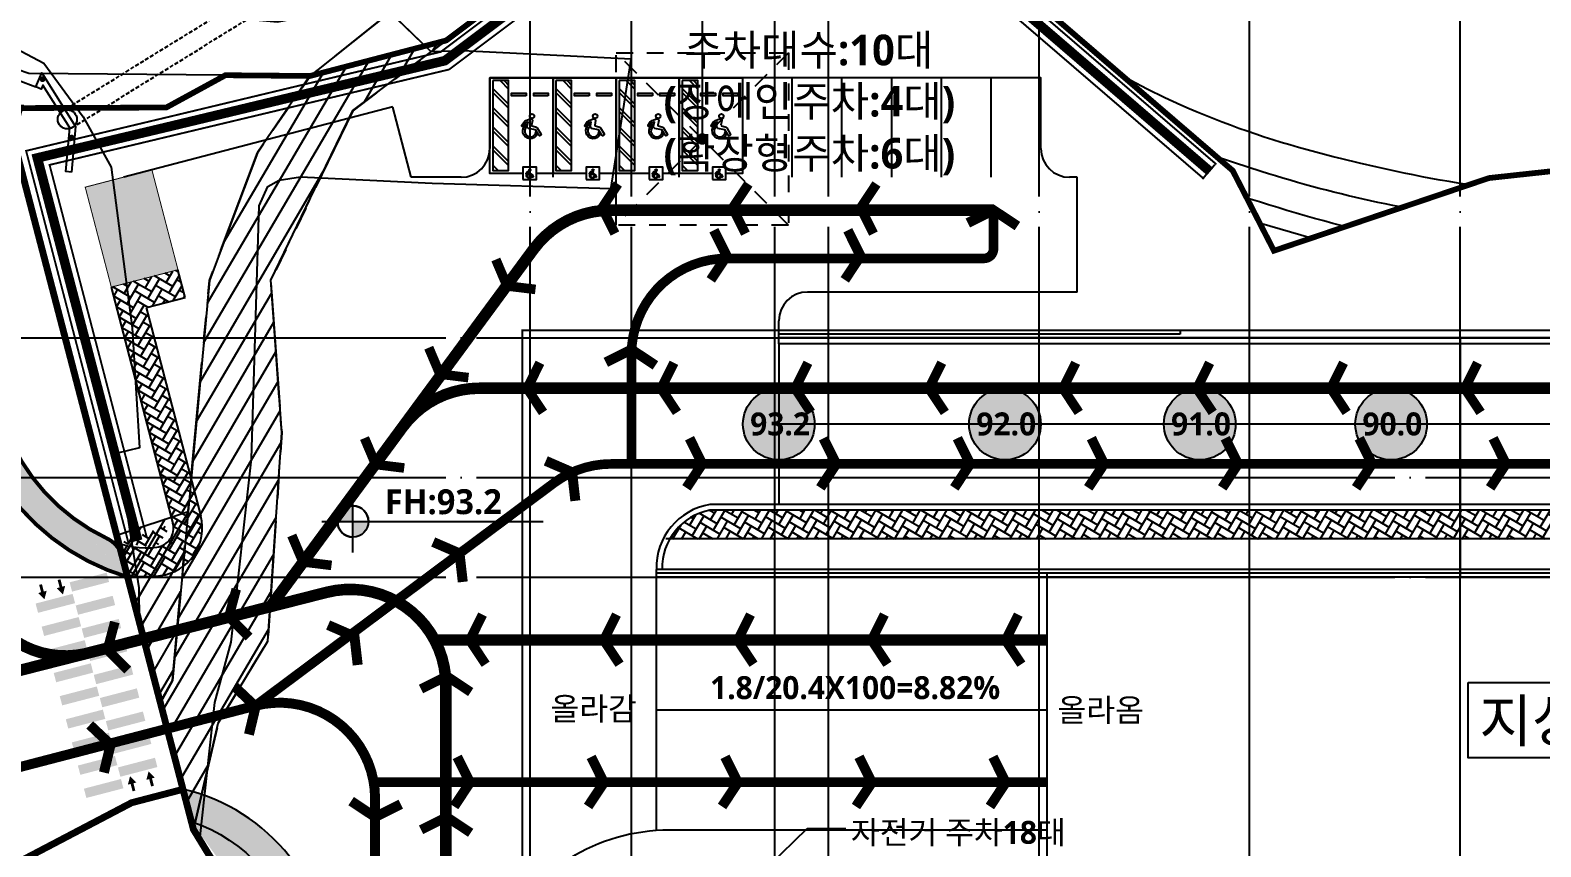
# Model space of a CAD drawing. Header units: millimetres. Extents: x 8000 to 190005487, y 8000 to 455456909.
# Drawn here: x 63949 to 142894, y 127692 to 170374 of the extents above; entities that cross this region are included whole.
import ezdxf
from ezdxf.enums import TextEntityAlignment as Align
from ezdxf.xclip import XClip

# ---------------------------------------------------------------- set-up
doc = ezdxf.new("R2010")
doc.units = ezdxf.units.MM
doc.header["$LTSCALE"] = 800
doc.header["$MEASUREMENT"] = 0
doc.header["$XCLIPFRAME"] = 0
for name, pattern in [('CEN', [62, 60, -1, 0, -1]), ('CENTER', [2, 1.25, -0.25, 0.25, -0.25]), ('HID', [2, 1.1, -0.9]), ('HIDDEN', [0.375, 0.25, -0.125]), ('PHANTOM2', [31.75, 15.875, -3.175, 3.175, -3.175, 3.175, -3.175]), ('XREF_BASE$0$PHANTOM', [63.5, 31.75, -6.35, 6.35, -6.35, 6.35, -6.35]), ('XREF_BASE$0$PHANTOMX2', [5, 2.5, -0.5, 0.5, -0.5, 0.5, -0.5])]:
    doc.linetypes.add(name, pattern=pattern)
doc.layers.get('0').update_dxf_attribs({"linetype": 'CONTINUOUS'})
doc.layers.get('Defpoints').update_dxf_attribs({"color": 153, "linetype": 'CONTINUOUS'})
for name, color, linetype in [('1-1CON', 35, 'CONTINUOUS'), ('1-5CON', 30, 'CONTINUOUS'), ('1-HY', 8, 'CONTINUOUS'), ('1-ROAD', 1, 'CONTINUOUS'), ('1-U형측구', 7, 'CONTINUOUS'), ('1-배수관', 134, 'HIDDEN'), ('1-신호등', 4, 'CONTINUOUS'), ('1-옹벽', 4, 'CONTINUOUS'), ('1-지적선', 3, 'CONTINUOUS'), ('125', 4, 'CONTINUOUS'), ('9', 3, 'CONTINUOUS'), ('A-ANNO-TEXT2', 3, 'CONTINUOUS'), ('A-조적해치', 8, 'CONTINUOUS'), ('base$0$base$0$WID', 4, 'CONTINUOUS'), ('base$0$base$0$사업부지', 7, 'CONTINUOUS'), ('CAA002', 30, 'CONTINUOUS'), ('CAR', 7, 'CONTINUOUS'), ('CEN', 1, 'CEN'), ('COL', 2, 'CONTINUOUS'), ('FIN', 5, 'CONTINUOUS'), ('HID', 3, 'HID'), ('LSMD_CONT_LDREG_41500', 1, 'CONTINUOUS'), ('p', 6, 'CONTINUOUS'), ('rndur', 1, 'CONTINUOUS'), ('SYM', 7, 'CONTINUOUS'), ('TIT', 2, 'CONTINUOUS'), ('WID', 4, 'CONTINUOUS'), ('XREF_BASE$0$CE_PROPERTY LINE', 2, 'XREF_BASE$0$PHANTOM'), ('XREF_BASE$0$성토옹벽', 6, 'CONTINUOUS'), ('도로레벨', 5, 'CONTINUOUS'), ('사업부지', 7, 'CONTINUOUS'), ('성토옹벽', 6, 'CONTINUOUS'), ('지하2층외벽선', 6, 'CONTINUOUS')]:
    doc.layers.add(name, color=color, linetype=linetype)
doc.layers.add('A-MKXS-TEXT1', color=3, linetype='CONTINUOUS', lineweight=25)
doc.styles.add('SH_대대리576', font='')
doc.styles.get('SH_대대리576').set_extended_font_data('NanumGothic', bold=True)
pattern_1 = [(59.625125, (-2427524.78, 976688.94), (-142.832, 547.35639), [1200, -400]), (149.625125, (-2427322.5, 977034.03), (-142.832, 547.35639), [1200, -400])]

# ---------------------------------------------------------------- blocks, each defined once
blk = doc.blocks.new('주차라인-장애인-R01')
at = {"layer": 'CAR', "color": 6}
for p, q in [((150, -558), (970, -1378)), ((150, -770), (970, -1590)), ((530, -150), (970, -590)), ((742, -150), (970, -378)), ((150, -1558), (970, -2378)), ((150, -1770), (970, -2590)), ((150, -2558), (970, -3378)), ((150, -2770), (970, -3590)), ((150, -3558), (970, -4378)), ((150, -3770), (970, -4590)), ((150, -4570), (430, -4850))]:
    blk.add_line(p, q, dxfattribs=at)
blk.add_lwpolyline([(1730, -5000), (0, -5000), (0, 0), (3300, 0), (3300, -5000), (2430, -5000)], dxfattribs=at)
for points in [[(150, -150), (150, -4850), (970, -4850), (970, -150)], [(1890, -950), (1130, -950), (1130, -800), (1890, -800)], [(3050, -950), (2290, -950), (2290, -800), (3050, -800)], [(1730, -5325), (2430, -5325), (2430, -4675), (1730, -4675)]]:
    blk.add_lwpolyline(points, close=True, dxfattribs=at)
for points in [[(2178, -2471, 0.388389), (2199, -2505), (2388, -2558, -0.187281), (2475, -2624), (2666, -2930, -1), (2555, -2999), (2378, -2714), (2019, -2645, -0.350429), (1955, -2523), (1998, -2314), (1885, -2350), (1757, -2529, -1), (1675, -2470), (1802, -2293, -0.152612), (1874, -2239), (2109, -2155, -0.545899), (2222, -2234)], [(1918, -2565, 1.468507), (2410, -2817), (2484, -2933, -1.426209), (1923, -2440)], [(2080, -4990, 0.388389), (2087, -5002), (2155, -5021, -0.187281), (2187, -5045), (2255, -5155, -1), (2216, -5180), (2152, -5077), (2023, -5053, -0.350429), (1999, -5009), (2015, -4933), (1974, -4946), (1928, -5011, -1), (1899, -4990), (1945, -4926, -0.152612), (1970, -4906), (2055, -4876, -0.545899), (2096, -4905)], [(1986, -5024, 1.468507), (2163, -5114), (2190, -5156, -1.426209), (1988, -4979)]]:
    blk.add_lwpolyline(points, format="xyb", close=True, dxfattribs=at)
for centre, radius in [((2198, -2009), 118), ((2087, -4824), 42.4)]:
    blk.add_circle(centre, radius, dxfattribs=at)
blk = doc.blocks.new('levelsymbol')
at = {"layer": 'TIT', "ltscale": 10}
h = blk.add_hatch(color=4, dxfattribs=at)
h.paths.add_polyline_path([(-1500, 0), (0, 0), (0, 1500, 0.4142136)])
h.paths.add_polyline_path([(0, 0), (0, -1500, 0.4142136), (1500, 0)])
at = {"layer": 'TIT', "color": 4, "ltscale": 10}
for p, q in [((0, -3000), (0, 3000)), ((-3000, 0), (18319, 0))]:
    blk.add_line(p, q, dxfattribs=at)
blk.add_circle((0, 0), 1500, dxfattribs=at)
for start, end in [(0, 90), (180, 270)]:
    blk.add_arc((0, 0), 1500, start, end, dxfattribs=at)
blk = doc.blocks.new('A$C15A91853')
at = {"layer": 'Defpoints'}
for points in [[(46801, 0), (47587, 7154), (48443, 10307), (49499, 19897), (49907, 33129), (50351, 34136), (50956, 34462), (52066, 34644), (58944, 34310), (68294, 34026), (68303, 34079), (69309, 40554), (69347, 40792), (60535, 41222), (58897, 41176), (54889, 45050), (53481, 48599), (49028, 48631), (38443, 47812), (26550, 47830), (20615, 47453), (19107, 50832)], [(0, 44758), (4948, 43401), (17839, 42226), (25189, 42483), (29295, 42370), (33454, 42220), (35928, 42013), (38652, 40578), (40707, 37777), (42163, 35137), (43272, 26739), (43649, 20480), (42505, 20194), (43607, 13152), (43641, 11401)]]:
    blk.add_lwpolyline(points, dxfattribs=at)
blk = doc.blocks.new('A$C53055D6E')
at = {"layer": 'XREF_BASE$0$CE_PROPERTY LINE', "color": 8, "linetype": 'XREF_BASE$0$PHANTOMX2', "ltscale": 3, "flags": 128}
for points in [[(436, 116514), (1065, 117654), (3002, 138566), (5516, 145246), (8259, 149251), (22480, 160611), (24653, 158067), (10492, 147441), (8512, 143344), (6210, 138580), (6786, 130614), (6046, 119714), (3466, 115422), (2171, 109870)], [(24653, 158067), (15380, 151109), (8259, 149251), (3838, 149290), (748, 147602), (-6916, 147572), (-7299, 146160), (-1843, 125252), (436, 116516), (2171, 109870), (5326, 104706), (5798, 96717), (3940, 88655), (43, 76541), (81, 64279), (3722, 52297), (8342, 45951), (24954, 35648), (27528, 32946), (33205, 26984), (45785, 19196), (55262, 14961), (63842, 9900), (67943, 799), (71065, 403), (74495, 0), (71416, 11497), (72509, 16027), (80907, 20283), (84381, 29814), (86654, 26118), (86417, 19281), (94182, 16961), (94474, 13223), (94701, 13128), (143072, 50641), (145797, 73715), (141926, 86006), (137274, 142330), (130340, 137929), (128629, 139085), (122336, 140647), (114378, 141402), (105827, 145930), (90331, 146144), (69871, 143916), (58636, 140116), (56478, 144307), (45633, 153630)], [(15380, 151109), (8259, 149251), (5516, 145246), (3002, 138566), (1884, 126494), (1065, 117654), (437, 116515), (2171, 109870), (3466, 115422), (6046, 119714), (6786, 130614), (6210, 138580), (8512, 143344), (10492, 147441)]]:
    blk.add_lwpolyline(points, close=True, dxfattribs=at)
blk.add_lwpolyline([(-1843, 125252), (1884, 126494)], dxfattribs=at)
at = {"layer": 'XREF_BASE$0$성토옹벽', "color": 8, "linetype": 'Continuous', "ltscale": 10, "const_width": 100, "flags": 128}
blk.add_lwpolyline([(55547, 144626), (54895, 143867)], dxfattribs=at)
at = {"layer": '성토옹벽', "color": 4, "linetype": 'Continuous', "ltscale": 10, "const_width": 100, "flags": 128}
for points in [[(55628, 144636), (45495, 153353), (24724, 157745), (15091, 150517), (8341, 148908), (803, 147102), (-6578, 145344), (-6578, 145344), (-1228, 124843)], [(54976, 143878), (45038, 152427), (24961, 156673), (15530, 149597), (8575, 147936), (853, 146091), (-5352, 144608), (-260, 125095)]]:
    blk.add_lwpolyline(points, dxfattribs=at)
at = {"layer": '성토옹벽', "color": 4, "linetype": 'CENTER', "ltscale": 100, "const_width": 500, "flags": 128}
blk.add_lwpolyline([(55302, 144257), (45267, 152890), (24842, 157209), (15312, 150058), (8457, 148426), (858, 146602), (-5991, 144974), (-5991, 144974), (-744, 124969)], dxfattribs=at)
blk = doc.blocks.new('G$C940A8A8A')
at = {"layer": 'LSMD_CONT_LDREG_41500', "color": 7, "linetype": 'Continuous', "const_width": 0.26}
blk.add_lwpolyline([(13683, 131658), (14579, 132602), (21734, 152348), (25853, 158177), (29518, 161359), (46147, 168760), (47607, 165750), (31222, 159044), (28272, 155580), (24841, 151551), (23387, 143698), (19919, 133338), (16339, 129836), (13684, 124791)], close=True, dxfattribs=at)
at = {"layer": 'LSMD_CONT_LDREG_41500', "color": 1, "linetype": 'Continuous', "const_width": 300, "flags": 128}
blk.add_lwpolyline([(142885, 66413), (152606, 122087), (144785, 119579), (143421, 121130), (137727, 124230), (130217, 126970), (123087, 133510), (108147, 137630), (87787, 140640), (75957, 139800), (74927, 144400), (66787, 156160), (47607, 165750), (36878, 161359), (29518, 161359), (25251, 162513), (21834, 161660), (14411, 163566), (13684, 162297), (13684, 140689), (13684, 131660), (13684, 124791), (15433, 118998)], dxfattribs=at)
at = {"layer": 'LSMD_CONT_LDREG_41500', "color": 7, "linetype": 'Continuous', "const_width": 0.26}
blk.add_lwpolyline([(13684, 140689), (17603, 140949)], dxfattribs=at)
blk = doc.blocks.new('123123')
at = {"transparency": 33554687}
h = blk.add_hatch(dxfattribs=at)
h.set_pattern_fill('ANSI31', color=6, scale=7000, angle=14.62513, style=0)
h.set_pattern_definition([(59.62512505, (-197077868.5, -418947641.6), (-754.8935534, 442.4485542), [])])
h.paths.add_polyline_path([(-43252, 10995), (-50374, 9137), (-53116, 5133), (-55630, -1548), (-56749, -13620), (-57568, -22460), (-58196, -23599), (-56461, -30244), (-55166, -24692), (-52586, -20400), (-51847, -9500), (-52423, -1534), (-50120, 3230), (-48140, 7327)])
at = {"layer": '125', "linetype": 'Continuous'}
blk.add_hatch(color=8, dxfattribs=at).paths.add_polyline_path([(-58637, 4234), (-62121, 3325), (-60757, -1900), (-57274, -991)])
at = {"layer": '사업부지', "linetype": 'Continuous'}
h = blk.add_hatch(dxfattribs=at)
h.set_pattern_fill('AR-HBONE', color=8, scale=100, angle=14.62295, style=0)
h.set_pattern_definition([(59.62295331, (-152706624.56, -461770356.86), (-142.81125256, 547.36180552), [1200, -400]), (149.62295331, (-152706422.3, -461770011.77), (-142.81125256, 547.36180552), [1200, -400])])
edge = h.paths.add_edge_path()
edge.add_arc((-175728, 146781), 167876, 319.67, 322.33082, ccw=False)
edge.add_arc((-118040, 100322), 93851, 314.07463, 318.49856, ccw=False)
edge.add_arc((-118040, 100322), 93851, 310.12729, 314.07463, ccw=False)
edge.add_arc((-118040, 100322), 93851, 304.12732, 310.12729, ccw=False)
edge.add_arc((-57812, 11458), 13500, 124.12732, 194.19412)
edge.add_line((-70900, 8147), (-68479, -1130))
edge.add_line((-68479, -1130), (-66633, -8205))
edge.add_arc((-56474, -5554), 10500, 194.62295, 244.54761)
edge.add_arc((-61631, -16390), 1500, 14.62295, 64.54761, ccw=False)
edge.add_line((-60179, -16011), (-59907, -17053))
edge.add_arc((-56474, -5554), 12000, 194.62295, 253.37154, ccw=False)
edge.add_line((-68085, -8584), (-72352, 7770))
edge.add_line((-72352, 7770), (-72261, 7430))
edge.add_arc((-57812, 11458), 15000, 124.12732, 195.57735, ccw=False)
edge.add_arc((-118040, 100322), 92351, 304.12732, 310.12729)
edge.add_arc((-118040, 100322), 92351, 310.12729, 314.07463)
edge.add_arc((-118040, 100322), 92351, 314.07463, 318.48907)
edge.add_arc((-175728, 146781), 166376, 319.67529, 320.61331)
edge.add_arc((-175727, 146780), 166375, 320.61332, 320.99411)
edge.add_arc((-41778, 38287), 6000, 100.24842, 140.99411, ccw=False)
blk.add_lwpolyline([(-43252, 10995), (-50374, 9137), (-53116, 5133), (-55630, -1548), (-56749, -13620), (-57568, -22460), (-58196, -23599), (-56461, -30244), (-55166, -24692), (-52586, -20400), (-51847, -9500), (-52423, -1534), (-50120, 3230), (-48140, 7327)], close=True)
at = {"color": 7, "const_width": 50}
blk.add_lwpolyline([(-58637, 4234), (-62121, 3325), (-60757, -1900), (-57274, -991)], close=True, dxfattribs=at)
at = {"color": 8, "linetype": 'Continuous'}
for points in [[(-63315, -17559), (-63416, -17172), (-63460, -17597), (-63561, -17210)], [(-62809, -17813), (-60874, -17308), (-62936, -17329), (-61000, -16824)], [(-62809, -17815), (-60874, -17310), (-62935, -17331), (-61000, -16826)], [(-62652, -18418), (-64587, -18923), (-62778, -17934), (-64713, -18439)], [(-62651, -18419), (-64587, -18924), (-62778, -17936), (-64713, -18441)], [(-64255, -18216), (-64573, -17886), (-64138, -17772), (-64573, -17886)], [(-64254, -18218), (-64573, -17887), (-64137, -17774), (-64573, -17887)], [(-64283, -17812), (-64384, -17425), (-64428, -17849), (-64529, -17462)], [(-63287, -17964), (-63606, -17633), (-63170, -17520), (-63606, -17633)], [(-63287, -17965), (-63605, -17635), (-63170, -17521), (-63605, -17635)], [(-62494, -19023), (-60559, -18518), (-62620, -18539), (-60685, -18034)], [(-62494, -19024), (-60558, -18519), (-62620, -18540), (-60685, -18036)], [(-62336, -19627), (-64271, -20132), (-62462, -19144), (-64398, -19648)], [(-62336, -19629), (-64271, -20134), (-62462, -19145), (-64397, -19650)], [(-62178, -20232), (-60243, -19727), (-62305, -19748), (-60369, -19243)], [(-62178, -20234), (-60243, -19729), (-62304, -19750), (-60369, -19245)], [(-62021, -20837), (-63956, -21342), (-62147, -20353), (-64082, -20858)], [(-62020, -20838), (-63955, -21343), (-62146, -20355), (-64082, -20860)], [(-61863, -21442), (-59928, -20937), (-61989, -20958), (-60054, -20453)], [(-61862, -21443), (-59927, -20938), (-61989, -20959), (-60053, -20455)], [(-61705, -22046), (-63640, -22551), (-61831, -21563), (-63766, -22067)], [(-61705, -22048), (-63640, -22553), (-61831, -21564), (-63766, -22069)], [(-61547, -22651), (-59612, -22146), (-61673, -22167), (-59738, -21662)], [(-61547, -22653), (-59612, -22148), (-61673, -22169), (-59738, -21664)], [(-61389, -23256), (-63325, -23761), (-61516, -22772), (-63451, -23277)], [(-61389, -23258), (-63324, -23762), (-61515, -22774), (-63450, -23279)], [(-61232, -23861), (-59296, -23356), (-61358, -23377), (-59423, -22872)], [(-61231, -23862), (-59296, -23357), (-61357, -23378), (-59422, -22874)], [(-61074, -24465), (-63009, -24970), (-61200, -23982), (-63135, -24487)], [(-61073, -24467), (-63009, -24972), (-61200, -23983), (-63135, -24488)], [(-60916, -25070), (-58981, -24565), (-61042, -24586), (-59107, -24081)], [(-60916, -25072), (-58980, -24567), (-61042, -24588), (-59107, -24083)], [(-60758, -25675), (-62693, -26180), (-60884, -25191), (-62820, -25696)], [(-60758, -25677), (-62693, -26181), (-60884, -25193), (-62819, -25698)], [(-60600, -26280), (-58665, -25775), (-60727, -25796), (-58791, -25291)], [(-60600, -26281), (-58665, -25776), (-60726, -25797), (-58791, -25293)], [(-60443, -26884), (-62378, -27389), (-60569, -26401), (-62504, -26906)], [(-60442, -26886), (-62378, -27391), (-60569, -26402), (-62504, -26907)], [(-60285, -27489), (-58350, -26984), (-60411, -27005), (-58476, -26500)], [(-60285, -27491), (-58349, -26986), (-60411, -27007), (-58476, -26502)], [(-60127, -28094), (-62062, -28599), (-60253, -27610), (-62189, -28115)], [(-60127, -28096), (-62062, -28600), (-60253, -27612), (-62188, -28117)], [(-59776, -27460), (-59457, -27790), (-59893, -27904), (-59457, -27790)], [(-59775, -27461), (-59457, -27792), (-59892, -27905), (-59457, -27792)], [(-58808, -27207), (-58490, -27537), (-58925, -27651), (-58490, -27537)], [(-58808, -27209), (-58489, -27539), (-58925, -27653), (-58489, -27539)], [(-58780, -27613), (-58679, -28000), (-58635, -27575), (-58534, -27962)], [(-58779, -27615), (-58678, -28002), (-58634, -27577), (-58533, -27964)], [(-59747, -27866), (-59646, -28253), (-59602, -27828), (-59501, -28215)], [(-59747, -27867), (-59646, -28254), (-59602, -27829), (-59501, -28216)]]:
    blk.add_solid(points, dxfattribs=at)
at = {"layer": '1-1CON', "color": 8, "linetype": 'Continuous'}
for points, elevation in [([(6712, 2270), (6595, 2292), (6208, 2368), (5822, 2446), (5437, 2527), (5052, 2610), (4667, 2696), (4283, 2784), (3900, 2875), (3517, 2968), (3134, 3064), (2752, 3162), (2370, 3262), (1989, 3365), (1608, 3470), (1228, 3577), (849, 3687), (469, 3798), (90, 3912), (-288, 4028), (-666, 4146), (-1360, 4367), (-2052, 4595), (-2368, 4701), (-2683, 4808), (-3006, 4920)], 91000), ([(3725, 1260), (3568, 1300), (3085, 1427), (2603, 1557), (2121, 1691), (1640, 1828), (1160, 1967), (679, 2110), (200, 2255), (-280, 2402), (-758, 2552), (-1237, 2705), (-1424, 2765)], 92000)]:
    blk.add_lwpolyline(points, dxfattribs=dict(at, elevation=elevation))
at = {"layer": '1-5CON', "color": 8, "linetype": 'Continuous', "elevation": 90000}
blk.add_lwpolyline([(10188, 3446), (10097, 3460), (9625, 3536), (9153, 3615), (8682, 3698), (8211, 3783), (7741, 3872), (7271, 3964), (6801, 4059), (6332, 4157), (5864, 4258), (5395, 4362), (4472, 4574), (3550, 4798), (3095, 4912), (2641, 5029), (2188, 5150), (1736, 5273), (1285, 5401), (835, 5532), (386, 5666), (-61, 5805), (-507, 5947), (-951, 6094), (-1394, 6244), (-1835, 6399), (-2274, 6559), (-2710, 6722), (-3145, 6891), (-3577, 7064), (-4007, 7241), (-4435, 7424), (-4860, 7612), (-5282, 7804), (-5702, 8002), (-6615, 8448), (-7514, 8920), (-7910, 9136)], dxfattribs=at)
at = {"layer": '1-HY', "color": 8}
blk.add_lwpolyline([(1945, 658), (-748, 1452)], dxfattribs=at)
at = {"layer": '1-ROAD', "color": 8}
blk.add_lwpolyline([(-44047, 10402), (-48053, 14274), (-49462, 17824), (-53914, 17856), (-64499, 17035), (-76393, 17053), (-82327, 16676), (-83836, 20055)], dxfattribs=at)
at = {"layer": '1-U형측구', "color": 8}
blk.add_lwpolyline([(-72293, 10105), (-68154, 9589), (-66551, 9261), (-64698, 8565)], dxfattribs=at)
at = {"layer": '1-배수관', "color": 8}
for p, q in [((-63318, 7293), (-32872, 26126)), ((-62792, 6442), (-32346, 25276))]:
    blk.add_line(p, q, dxfattribs=at)
at = {"layer": '1-배수관', "color": 8, "linetype": 'Continuous'}
blk.add_circle((-63055, 6868), 500, dxfattribs=at)
at = {"layer": '1-신호등', "color": 8, "linetype": 'Continuous'}
blk.add_line((-62933, 6429), (-62933, 6429), dxfattribs=at)
at = {"layer": '1-옹벽', "color": 8, "linetype": 'Continuous'}
blk.add_lwpolyline([(-62838, 4115), (-63137, 4142), (-62933, 6429), (-64332, 8656), (-64422, 8446), (-64698, 8565), (-64382, 9299), (-62625, 6503), (-62838, 4115)], dxfattribs=at)
at = {"layer": '1-옹벽', "color": 8, "linetype": 'Continuous', "const_width": 150}
for points in [[(-64422, 8947, 1), (-64277, 8985, 1)], [(-63464, 7423, 1), (-63319, 7460, 1)], [(-62900, 5902, 1), (-62755, 5940, 1)]]:
    blk.add_lwpolyline(points, format="xyb", close=True, dxfattribs=at)
at = {"layer": '1-지적선', "color": 8}
blk.add_polyline3d([(-132185, 7990, 0), (-122776, 15285, 0), (-113506, 15373, 0), (-102516, 11206, 0), (-97941, 11144, 0), (-88443, 13506, 0), (-78538, 14398, 0), (-52074, 11969, 0), (-47536, 12843, 0), (-36925, 22131, 0), (-36156, 20495, 0), (-50378, 9135, 0), (-54798, 9174, 0), (-65063, 9263, 0), (-68739, 10525, 0), (-78796, 11272, 0), (-89562, 11037, 0), (-99269, 8221, 0), (-103807, 8886, 0), (-113529, 12960, 0), (-122350, 13516, 0), (-124731, 11321, 0), (-132185, 7990, 0)], dxfattribs=at)
at = {"layer": '1-지적선'}
blk.add_polyline3d([(-58199, -23603, 0), (-58198, -23602, 0)], dxfattribs=at)
at = {"layer": 'CAA002', "color": 8, "elevation": 91000, "flags": 128}
blk.add_lwpolyline([(-58546, -22271), (-58481, -22271)], dxfattribs=at)
at = {"layer": 'rndur', "linetype": 'PHANTOM2', "ltscale": 2, "const_width": 360, "flags": 128}
blk.add_lwpolyline([(206883, -157310), (202971, -156085), (192523, -138055), (192037, -134393), (187653, -139214), (180694, -143462), (173737, -143509), (161354, -148904), (157725, -144242), (154816, -136784), (158050, -127241), (126239, -144923), (122996, -147375), (114777, -142533), (78067, -156212), (59378, -150969), (50990, -145420), (42961, -141949), (35259, -140747), (23792, -141142), (15855, -140119), (12425, -139716), (9303, -139321), (5202, -130219), (-3377, -125158), (-12855, -120922), (-25433, -113134), (-31110, -107172), (-33684, -104469), (-50296, -94166), (-54916, -87820), (-58556, -75838), (-58594, -63575), (-54697, -51462), (-52838, -43399), (-53310, -35411), (-56465, -30247), (-58199, -23603), (-65933, 6044), (-65550, 7455), (-83110, 7388), (-99556, 7405), (-100789, 7832), (-83513, -58384), (-91570, -60086), (-90952, -159807)], dxfattribs=at)
at = {"layer": 'rndur', "linetype": 'PHANTOM2', "ltscale": 2, "flags": 128}
blk.add_lwpolyline([(206883, -157310), (202971, -156085), (192523, -138055), (192037, -134393), (187653, -139214), (180694, -143462), (173737, -143509), (161354, -148904), (157725, -144242), (154816, -136784), (158050, -127241), (126239, -144923), (122996, -147375), (114777, -142533), (78067, -156212), (59378, -150969), (50990, -145420), (42961, -141949), (35259, -140747), (23792, -141142), (15855, -140119), (12425, -139716), (9303, -139321), (5202, -130219), (-3377, -125158), (-12855, -120922), (-25433, -113134), (-31110, -107172), (-33684, -104469), (-50296, -94166), (-54916, -87820), (-58556, -75838), (-58594, -63575), (-54697, -51462), (-52838, -43399), (-53310, -35411), (-56465, -30247), (-58199, -23603), (-65933, 6044), (-65550, 7455), (-83110, 7388), (-99556, 7405), (-100789, 7832), (-83513, -58384), (-91570, -60086), (-90952, -159807)], dxfattribs=at)
at = {"layer": '사업부지', "color": 8, "linetype": 'Continuous', "flags": 128}
blk.add_lwpolyline([(-42845, 44191, 200, 200, -0.011611), (-47751, 38133, 200, 200, -0.019305), (-52757, 32896, 200, 200, -0.017225), (-57554, 28562, 200, 200, -0.026186), (-65386, 22633, 200, 200, 0.315619), (-70900, 8147, 200, 200, 0), (-68479, -1130, 200, 200, 0), (-66633, -8205, 200, 200, 0.22135), (-60986, -15035, 200, 200, -0.22135), (-60179, -16011, 200, 200, 0), (-59907, -17053, 200, 200, -0.262105), (-68085, -8584, 200, 200, 0), (-72352, 7770, 200, 200, 0), (-72261, 7430, 200, 200, -0.322269), (-66228, 23875, 200, 200, 0.026186), (-58520, 29709, 200, 200, 0.017225), (-53801, 33974, 200, 200, 0.019264), (-48884, 39115, 200, 200, 0.004093), (-47139, 41206, 0, 0, 0), (-47139, 41206, 200, 200, 0.001662), (-46440, 42063, 200, 200, -0.179684)], format="xyseb", close=True, dxfattribs=at)
at = {"layer": '사업부지', "color": 8, "linetype": 'Continuous', "ltscale": 10, "const_width": 200, "flags": 128}
for points in [[(-42845, 44191, -0.011611), (-47751, 38133, -0.019305), (-52757, 32896, -0.017225), (-57554, 28562, -0.026186), (-65386, 22633, 0.315619), (-70900, 8147), (-68479, -1130), (-66633, -8205, 0.22135), (-60986, -15035, -0.22135), (-60179, -16011), (-59907, -17053)], [(-47139, 41206, -0.004093), (-48884, 39115, -0.019264), (-53801, 33974, -0.017225), (-58520, 29709, -0.026186), (-66228, 23875, 0.322269), (-72261, 7430), (-72352, 7770), (-68085, -8584, 0.262105), (-59907, -17053, 0.262105)]]:
    blk.add_lwpolyline(points, format="xyb", dxfattribs=at)
at = {"rotation": 14.62512504690287}
blk.add_blockref('G$C940A8A8A', (-38193, -154447), dxfattribs=at)
blk = doc.blocks.new('G$C4FF7E3AF')
at = {"layer": 'base$0$base$0$사업부지', "linetype": 'Continuous', "ltscale": 10}
h = blk.add_hatch(dxfattribs=at)
h.set_pattern_fill('AR-HBONE', color=8, scale=100, angle=14.62513, style=0)
h.set_pattern_definition(pattern_1)
h.paths.add_polyline_path([(4501, 14582), (4122, 16034), (2090, 15504), (2469, 14052)])
h = blk.add_hatch(dxfattribs=at)
h.set_pattern_fill('AR-HBONE', color=8, scale=100, angle=14.62513, style=0)
h.set_pattern_definition(pattern_1)
edge = h.paths.add_edge_path()
edge.add_line((2090, 15504), (639, 15125))
edge.add_line((639, 15125), (3861, 2779))
edge.add_arc((2893, 2527), 1000, 277.11049, 14.62513, ccw=False)
edge.add_arc((2460, 6000), 4500, 251.74603, 277.11049, ccw=False)
edge.add_line((1050, 1726), (1461, 84))
edge.add_arc((2454, 5739), 5742, 260.04374, 277.48812)
edge.add_arc((2875, 2539), 2515, 277.48812, 14.24749)
edge.add_line((5312, 3158), (2090, 15504))
at = {"layer": 'base$0$base$0$WID'}
for p, q in [((15345, 24557), (1293, 20875)), ((16305, 20868), (15348, 24539)), ((4501, 14582), (4122, 16034)), ((4501, 14582), (4122, 16034)), ((639, 15125), (3861, 2779)), ((2469, 14052), (4501, 14582)), ((2468, 14058), (5312, 3158))]:
    blk.add_line(p, q, dxfattribs=at)
for centre, radius, start, end in [((2893, 2527), 2500, 277.11049, 14.62513), ((2893, 2527), 1000, 277.11049, 14.62513), ((2460, 6000), 4500, 245.79858, 277.11049), ((2460, 6000), 6000, 245.79858, 277.11049)]:
    blk.add_arc(centre, radius, start, end, dxfattribs=at)

msp = doc.modelspace()

# ---------------------------------------------------------------- hatches: boundary and pattern name
h = msp.add_hatch()
h.set_pattern_fill('ANSI31', color=5, scale=7000, angle=14.625125, style=0)
h.set_pattern_definition([(59.62512505, (-196948923, -418788790), (-754.8935534, 442.4485542), [])])
h.paths.add_polyline_path([(72197.1, 145230.9), (68470.3, 143989.2), (70750.2, 135252.3), (71378.1, 136390.7)])
at = {"layer": '도로레벨', "linetype": 'Continuous', "true_color": 0xffffff}
h = msp.add_hatch(color=7, dxfattribs=at)
edge = h.paths.add_edge_path()
edge.add_arc((103072.1, 149788.2), 1873.2, 0, 360)
h = msp.add_hatch(color=7, dxfattribs=at)
edge = h.paths.add_edge_path()
edge.add_arc((114890.4, 149788.2), 1873.2, 0, 360)
h = msp.add_hatch(color=7, dxfattribs=at)
edge = h.paths.add_edge_path()
edge.add_arc((125072.1, 149788.2), 1873.2, 0, 360)
h = msp.add_hatch(color=7, dxfattribs=at)
edge = h.paths.add_edge_path()
edge.add_arc((135072.1, 149788.2), 1873.2, 0, 360)
at = {"layer": '사업부지', "linetype": 'Continuous', "ltscale": 10}
h = msp.add_hatch(dxfattribs=at)
h.set_pattern_fill('AR-HBONE', color=8, scale=100, angle=14.625125, style=0)
h.set_pattern_definition([(59.62512505, (-197428128.22, -418529398.62), (-142.83199963, 547.356392), [1200, -400]), (149.62512505, (-197427925.96, -418529053.53), (-142.83199963, 547.356392), [1200, -400])])
h.paths.add_polyline_path([(144868.8, 143781), (144868.8, 145281), (138247.9, 145281), (138247.9, 143781)])
edge = h.paths.add_edge_path()
edge.add_arc((100044.7, 142268.6), 3073.6, 101.460107, 150.523525)
edge.add_line((97368.9, 143781), (138247.9, 143781))
edge.add_line((138247.9, 143781), (138247.9, 145281))
edge.add_line((138247.9, 145281), (99456.1, 145281))
edge.add_arc((99456.1, 142781), 2500, 89.999998, 90.507037)
h = msp.add_hatch(dxfattribs=at)
h.set_pattern_fill('AR-HBONE', color=8, scale=100, angle=14.625125, style=0)
h.set_pattern_definition([(59.62512505, (-197505235.8, -418325729.87), (-142.83199963, 547.356392), [1200, -400]), (149.62512505, (-197505033.53, -418325384.78), (-142.83199963, 547.356392), [1200, -400])])
edge = h.paths.add_edge_path()
edge.add_arc((69656.1, 120961.3), 8500, 12.089525, 71.410291, ccw=False)
edge.add_arc((69656.1, 120961.3), 8500, 359.999998, 12.089525, ccw=False)
edge.add_line((78156.1, 120961.3), (78156.1, 82684.9))
edge.add_arc((107656.1, 82684.9), 29500, 179.999998, 238.204007)
edge.add_line((92112.7, 57611.9), (124240, 37695.3))
edge.add_arc((133460.7, 52569), 17500, 238.204012, 296.889284)
edge.add_arc((133460.7, 52569), 17500, 296.889284, 329.811311)
edge.add_arc((160256.3, 36980.7), 13500, 89.999998, 149.811311, ccw=False)
edge.add_line((160256.3, 50480.7), (162177.1, 50480.7))
edge.add_line((162177.1, 50480.7), (162177.1, 51980.7))
edge.add_line((162177.1, 51980.7), (160256.3, 51980.7))
edge.add_arc((160256.3, 36980.7), 15000, 89.999998, 149.811311)
edge.add_arc((133460.7, 52569), 16000, 296.889284, 329.811311, ccw=False)
edge.add_arc((133460.7, 52569), 16000, 238.204012, 296.889284, ccw=False)
edge.add_line((125030.3, 38970.2), (92903, 58886.8))
edge.add_arc((107656.1, 82684.9), 28000, 179.999998, 238.204007, ccw=False)
edge.add_line((79656.1, 82684.9), (79656.1, 120961.3))
edge.add_arc((69656.1, 120961.3), 10000, 359.999999, 12.089525)
edge.add_arc((69656.1, 120961.3), 10000, 12.089525, 76.961351)
edge.add_line((71912.2, 130703.5), (72365.8, 129017.8))

# ---------------------------------------------------------------- linework, layer by layer
for p, q in [((96672.1, 142188.1), (96672.1, 142188.4)), ((185672.1, 142188.1), (96672.1, 142188.1)), ((96672.1, 141988.1), (96672.1, 142188.1)), ((185472.1, 141988.1), (96672.1, 141988.1))]:
    msp.add_line(p, q)
for points in [[(99072.1, 182742.2), (99072.1, 164788.1)], [(100551.6, 124741.6), (104557.1, 128648.3)], [(104557.1, 128648.3), (106580.3, 128648.3)]]:
    msp.add_lwpolyline(points)
at = {"const_width": 300}
msp.add_lwpolyline([(99072.1, 164838.1, 1), (99072.1, 164538.1, 1)], format="xyb", close=True, dxfattribs=at)
msp.add_lwpolyline([(139106.2, 136284.5), (162802.7, 136284.5), (162802.7, 132338.9), (139106.2, 132338.9)], close=True)
at = {"layer": '9', "color": 10, "linetype": 'HID', "const_width": 600}
for points in [[(47338.2, 178989.2), (57378.9, 140506.9, 0.4124553), (63450.1, 136923.7), (79438.9, 140993, -0.4892419), (85672.1, 136147.5), (85672.1, 82692.2, 0.2595679), (96080.4, 63993.8), (128207.7, 44077.1, 0.2618101), (137999.4, 43657.6, 0.2618101)], [(114291.8, 160967.1), (94285.3, 160967.1, 0.2383995), (90259, 158931.7), (83407.2, 149626)], [(183072.1, 151661.4), (87433.6, 151661.4, 0.2383995), (83407.2, 149626), (76500.1, 140245.1)], [(61293, 140820.4, 0.4036764), (67255.4, 137896.1)]]:
    msp.add_lwpolyline(points, format="xyb", dxfattribs=at)
at = {"layer": '9', "color": 10, "ltscale": 0.01, "const_width": 500}
for points in [[(94504.9, 159744.8), (93835.8, 161087.3), (94663.9, 162338)], [(101326.4, 159744.8), (100657.3, 161087.3), (101485.4, 162338)], [(108017.4, 159744.8), (107348.3, 161087.3), (108176.4, 162338)], [(90356.1, 156824.4), (88867.4, 157007.8), (88281.8, 158388.7)], [(86851.1, 152214.4), (85362.3, 152397.7), (84776.7, 153778.7)], [(90590.4, 152990.1), (89921.4, 151647.6), (90749.5, 150396.9)], [(97590.4, 152990.1), (96921.4, 151647.6), (97749.5, 150396.9)], [(104590.4, 152990.1), (103921.4, 151647.6), (104749.5, 150396.9)], [(111590.4, 152990.1), (110921.4, 151647.6), (111749.5, 150396.9)], [(118590.4, 152990.1), (117921.4, 151647.6), (118749.5, 150396.9)], [(125590.4, 152990.1), (124921.4, 151647.6), (125749.5, 150396.9)], [(132590.4, 152990.1), (131921.4, 151647.6), (132749.5, 150396.9)], [(139590.4, 152990.1), (138921.4, 151647.6), (139749.5, 150396.9)], [(83493.6, 147490.6), (82004.9, 147673.9), (81419.2, 149054.9)], [(79694.2, 142400.4), (78205.4, 142583.8), (77619.8, 143964.7)], [(75392.7, 138652.8), (74330.4, 139711.8), (74716.4, 141161.3)], [(87590.4, 139828.7), (86921.4, 138486.2), (87749.5, 137235.5)], [(94590.4, 139828.7), (93921.4, 138486.2), (94749.5, 137235.5)], [(101590.4, 139828.7), (100921.4, 138486.2), (101749.5, 137235.5)], [(108590.4, 139828.7), (107921.4, 138486.2), (108749.5, 137235.5)], [(115590.4, 139828.7), (114921.4, 138486.2), (115749.5, 137235.5)], [(69046.4, 136933.4), (67984.1, 137992.4), (68370, 139441.9)], [(84376, 135939.6), (85718.5, 136608.6), (86969.2, 135780.5)], [(84376, 128581.2), (85718.5, 129250.3), (86969.2, 128422.1)]]:
    msp.add_lwpolyline(points, dxfattribs=at)
at = {"layer": '9', "color": 10, "linetype": 'HID', "const_width": 600}
msp.add_lwpolyline([(117072.1, 138500), (85084.1, 138500)], dxfattribs=at)
at = {"layer": 'A-조적해치'}
for p, q in [((103072.1, 153988.1), (103072.1, 154288.1)), ((183072.1, 153988.1), (103072.1, 153988.1)), ((183072.1, 145588.4), (99472.1, 145588.4))]:
    msp.add_line(p, q, dxfattribs=at)
msp.add_arc((100038.1, 142269.3), 3367, 99.678017, 181.377063, dxfattribs=at)
at = {"layer": 'CEN'}
for p, q in [((90072.1, 62488.1), (90072.1, 195988.1)), ((95372.1, 62488.1), (95372.1, 195988.1)), ((102872.1, 62488.1), (102872.1, 195988.1)), ((105672.1, 62488.1), (105672.1, 195988.1)), ((116672.1, 62488.1), (116672.1, 195988.1)), ((127672.1, 62488.1), (127672.1, 195988.1)), ((138672.1, 62488.1), (138672.1, 195988.1)), ((37672.1, 154288.1), (211647.1, 154288.1)), ((37672.1, 146988.1), (211647.1, 146988.1)), ((37672.1, 141788.1), (211647.1, 141788.1))]:
    msp.add_line(p, q, dxfattribs=at)
msp.add_lwpolyline([(90072.1, 154288.1), (138672.1, 154288.1), (138672.1, 141788.1), (185572.1, 141788.1), (185572.1, 126488.1), (204672.1, 126488.1), (204672.1, 126488.1), (204672.1, 126488.1), (204672.1, 80988.1), (193672.1, 69488.1), (105672.1, 69488.1), (105672.1, 69488.1), (105672.1, 69488.1), (105672.1, 80438.1), (105172.1, 80438.1), (105172.1, 80888.1), (90072.1, 80888.1)], close=True, dxfattribs=at)
at = {"layer": 'COL', "color": 130, "linetype": 'HID', "ltscale": 1000}
msp.add_lwpolyline([(43564.4, 177620, 520.8, 520.8, 0), (54744.6, 134769.3, 520.8, 520.8, 0.4140301), (60841.9, 131192.8, 520.8, 520.8, 0), (75712.9, 135062.8, 520.8, 520.8, -0.4909074), (81972.1, 130223.9, 520.8, 520.8, 0), (81972.1, 82692.2, 520.8, 520.8, 0.2595675), (94130.9, 60849.1, 520.8, 520.8, 0), (126258.2, 40932.4, 520.8, 520.8, 0.2618101), (139672.8, 40357.6, 0, 0, 0)], format="xyseb", dxfattribs=at)
at = {"layer": 'COL', "color": 130, "linetype": 'HID', "ltscale": 1000, "const_width": 500}
for points in [[(95372.1, 147704.5), (95372.1, 153445.6, -0.4142136), (100372.1, 158445.6), (113791.8, 158445.6, 0.4142136), (114291.8, 158945.6), (114291.8, 160967.1)], [(75712.9, 135062.8), (91326.2, 146712, -0.1616371), (94316.2, 147704.5), (183072.1, 147704.5)]]:
    msp.add_lwpolyline(points, format="xyb", dxfattribs=at)
at = {"layer": 'COL', "color": 130, "ltscale": 1000, "const_width": 520.8}
for points in [[(112949.3, 160298.1), (114291.8, 160967.1), (115542.5, 160139)], [(99676.7, 159918.1), (100345.8, 158575.6), (99517.7, 157324.9)], [(106676.7, 159918.1), (107345.8, 158575.6), (106517.7, 157324.9)], [(94029.6, 153015.4), (95372.1, 153684.5), (96622.8, 152856.3)], [(98403, 149047), (99072.1, 147704.5), (98244, 146453.8)], [(105403, 149047), (106072.1, 147704.5), (105244, 146453.8)], [(112403, 149047), (113072.1, 147704.5), (112244, 146453.8)], [(119403, 149047), (120072.1, 147704.5), (119244, 146453.8)], [(126403, 149047), (127072.1, 147704.5), (126244, 146453.8)], [(133403, 149047), (134072.1, 147704.5), (133244, 146453.8)], [(140403, 149047), (141072.1, 147704.5), (140244, 146453.8)], [(90893, 147863.7), (92268.9, 147266.1), (92439.3, 145775.9)], [(85009.8, 143623.3), (86385.6, 143025.8), (86556.1, 141535.5)], [(79518.2, 139282.5), (80894.1, 138684.9), (81064.5, 137194.7)], [(74640.5, 136052.8), (75728.9, 135020.7), (75379.4, 133562)], [(67061.1, 134063.6), (68149.6, 133031.5), (67800, 131572.8)], [(86262.4, 132392.3), (86931.5, 131049.7), (86103.3, 129799.1)], [(93262.4, 132392.3), (93931.5, 131049.7), (93103.3, 129799.1)], [(100262.4, 132392.3), (100931.5, 131049.7), (100103.3, 129799.1)], [(107262.4, 132392.3), (107931.5, 131049.7), (107103.3, 129799.1)], [(114262.4, 132392.3), (114931.5, 131049.7), (114103.3, 129799.1)], [(83314.6, 129919.3), (81972.1, 129250.3), (80721.4, 130078.4)]]:
    msp.add_lwpolyline(points, dxfattribs=at)
at = {"layer": 'COL'}
msp.add_lwpolyline([(124047.1, 154488.1), (103072.1, 154488.1), (103072.1, 154688.1), (124047.1, 154688.1)], close=True, dxfattribs=at)
at = {"layer": 'COL', "color": 130, "linetype": 'HID', "ltscale": 1000, "const_width": 520.8}
msp.add_lwpolyline([(81972.1, 131070), (117072.1, 131070)], dxfattribs=at)
at = {"layer": 'FIN'}
for p, q in [((185272.1, 141788.1), (96672.1, 141788.1)), ((117072.1, 128563.1), (97372.1, 128563.1))]:
    msp.add_line(p, q, dxfattribs=at)
msp.add_arc((97372.1, 118563.1), 10000, 90, 153.256316, dxfattribs=at)
at = {"layer": 'HID'}
for p, q in [((103572.1, 160188.1), (94572.1, 169188.1)), ((103572.1, 169188.1), (94572.1, 160188.1))]:
    msp.add_line(p, q, dxfattribs=at)
msp.add_lwpolyline([(94572.1, 169188.1), (103572.1, 169188.1), (103572.1, 160188.1), (94572.1, 160188.1)], close=True, dxfattribs=at)
at = {"layer": 'rndur', "linetype": 'PHANTOM2', "ltscale": 2, "const_width": 360, "flags": 128}
msp.add_lwpolyline([(71930.3, 130695.3), (69248.7, 129995), (46070.3, 117827.8), (41231.2, 116564.2)], dxfattribs=at)
at = {"layer": 'WID'}
for p, q in [((91272.1, 162688.1), (91272.1, 167888.1)), ((94572.1, 162688.1), (94572.1, 167888.1)), ((97872.1, 162688.1), (97872.1, 167888.1)), ((103772.1, 162688.1), (103772.1, 167888.1)), ((106372.1, 162688.1), (106372.1, 167888.1)), ((108972.1, 162688.1), (108972.1, 167888.1)), ((111572.1, 162688.1), (111572.1, 167888.1)), ((114172.1, 162688.1), (114172.1, 167888.1)), ((94572.1, 160188.1), (94572.1, 165388.1)), ((86472.1, 162688.1), (83853.7, 162688.1)), ((118672.1, 162688.1), (118272.1, 162688.1)), ((118672.1, 156688.1), (118672.1, 162688.1)), ((118672.1, 156688.1), (104572.1, 156688.1)), ((103072.1, 154688.1), (103072.1, 155188.1)), ((103072.1, 154288.1), (103072.1, 154488.1)), ((204572.1, 154288.1), (103072.1, 154288.1)), ((103072.1, 153988.1), (103072.1, 145588.4)), ((183072.1, 149788.2), (103072.1, 149788.2)), ((183072.1, 145288.4), (99472.1, 145288.4)), ((96672.1, 128538.6), (96672.1, 141988.1)), ((117072.1, 141988.1), (117072.1, 127088.1)), ((117072.1, 134825.6), (96672.1, 134825.6))]:
    msp.add_line(p, q, dxfattribs=at)
msp.add_lwpolyline([(116772.1, 164188.1), (116772.1, 167888.1), (87972.1, 167888.1), (87972.1, 164188.1)], dxfattribs=at)
at = {"layer": 'WID', "color": 8, "flags": 128}
msp.add_lwpolyline([(181392.2, 143781), (97164.8, 143781)], dxfattribs=at)
at = {"layer": 'WID'}
for centre, radius, start, end in [((86472.1, 164188.1), 1500, 270, 0), ((118272.1, 164188.1), 1500, 180, 270), ((104572.1, 155188.1), 1500, 90, 180), ((72468, 153286.1), 12000, 194.634241, 245.798579), ((100044.7, 142268.6), 3073.6, 100.735639, 181.495368), ((69672.1, 120968.7), 10000, 0, 76.961353)]:
    msp.add_arc(centre, radius, start, end, dxfattribs=at)
at = {"layer": '도로레벨', "color": 7, "linetype": 'Continuous'}
for centre in [(103072.1, 149788.2), (114890.4, 149788.2), (125072.1, 149788.2), (135072.1, 149788.2)]:
    msp.add_circle(centre, 1873.2, dxfattribs=at)
at = {"layer": '사업부지', "color": 8, "linetype": 'Continuous', "ltscale": 10, "flags": 128}
msp.add_lwpolyline([(72365.8, 129017.8, -0.2647752), (77967.6, 122741.5, -0.0527995), (78156.1, 120961.3), (78156.1, 82684.9, 0.2595675), (92112.7, 57611.9), (124240, 37695.3, 0.2618101), (141375.4, 36961.1, 0.1446457), (148587.2, 43769.2, -0.267067), (160256.3, 50480.7), (162177.1, 50480.7)], format="xyb", dxfattribs=at)
at = {"layer": '지하2층외벽선', "linetype": 'HID', "const_width": 100}
msp.add_lwpolyline([(194072.1, 69088.1), (105272.1, 69088.1), (105272.1, 78588.1), (89672.1, 78588.1), (89672.1, 154688.1), (144868.8, 154688.1), (144868.8, 142188.1), (185672.1, 142188.1), (185672.1, 127088.1), (205072.1, 127088.1), (205072.1, 80588.1), (194072.1, 69088.1)], dxfattribs=at)

# ---------------------------------------------------------------- block references
ref = msp.add_blockref('123123', (128944.9, 158844.9))
XClip(ref).set_block_clipping_path([(-120944.9433038561, -150844.9393511166), (163055.0566959581, 70755.0606488834)])
for name, p in [('A$C15A91853', (26010.3, 128073.6)), ('G$C4FF7E3AF', (67548.7, 141819.9))]:
    msp.add_blockref(name, p)
at = {"layer": 'p', "ltscale": 3}
for p in [(87972.1, 167888.1), (91272.1, 167888.1), (94572.1, 167888.1), (97872.1, 167888.1)]:
    msp.add_blockref('주차라인-장애인-R01', p, dxfattribs=at)
at = {"layer": 'SYM', "xscale": 0.5430302937825521, "yscale": 0.5430302937825521, "zscale": 0.5430302937825521}
msp.add_blockref('levelsymbol', (80816.7, 144696.7), dxfattribs=at)
at = {"layer": '성토옹벽', "linetype": 'ByBlock'}
msp.add_blockref('A$C53055D6E', (70312.8, 18724.5), dxfattribs=at)

# ---------------------------------------------------------------- texts
at = {"layer": 'A-ANNO-TEXT2', "color": 6, "style": 'SH_대대리576'}
for s, p in [('93.2', (103138.3, 149795.4)), ('92.0', (114956.7, 149795.4)), ('91.0', (125138.3, 149795.4)), ('90.0', (135138.3, 149795.4))]:
    msp.add_text(s, height=1200, dxfattribs=at).set_placement(p, align=Align.MIDDLE_CENTER)
at = {"layer": 'A-ANNO-TEXT2', "style": 'SH_대대리576'}
for s, height, p in [('1.8/20.4X100=8.82%%%', 1200, (99479.1, 135411.8)), ('올라감', 1200, (91135.3, 134302.9)), ('올라옴', 1200, (117635.2, 134239.1)), ('지상1층 상,하차', 2200, (139680, 133176)), ('자전거 주차18대', 1200, (106838.9, 127846.5))]:
    msp.add_text(s, height=height, dxfattribs=at).set_placement(p)
at = {"layer": 'A-MKXS-TEXT1', "style": 'SH_대대리576'}
for s, p in [('주차대수:10대', (104636.4, 169339.5)), ('(장애인주차:4대)', (104670.3, 166664.2)), ('(확장형주차:6대)', (104670.3, 163942.5))]:
    msp.add_text(s, height=1600, dxfattribs=at).set_placement(p, align=Align.MIDDLE_CENTER)
at = {"layer": 'SYM', "color": 240, "style": 'SH_대대리576'}
msp.add_text('FH:93.2', height=1303.27, dxfattribs=at).set_placement((82482.5, 145078.2))

doc.saveas('drawing.dxf')
